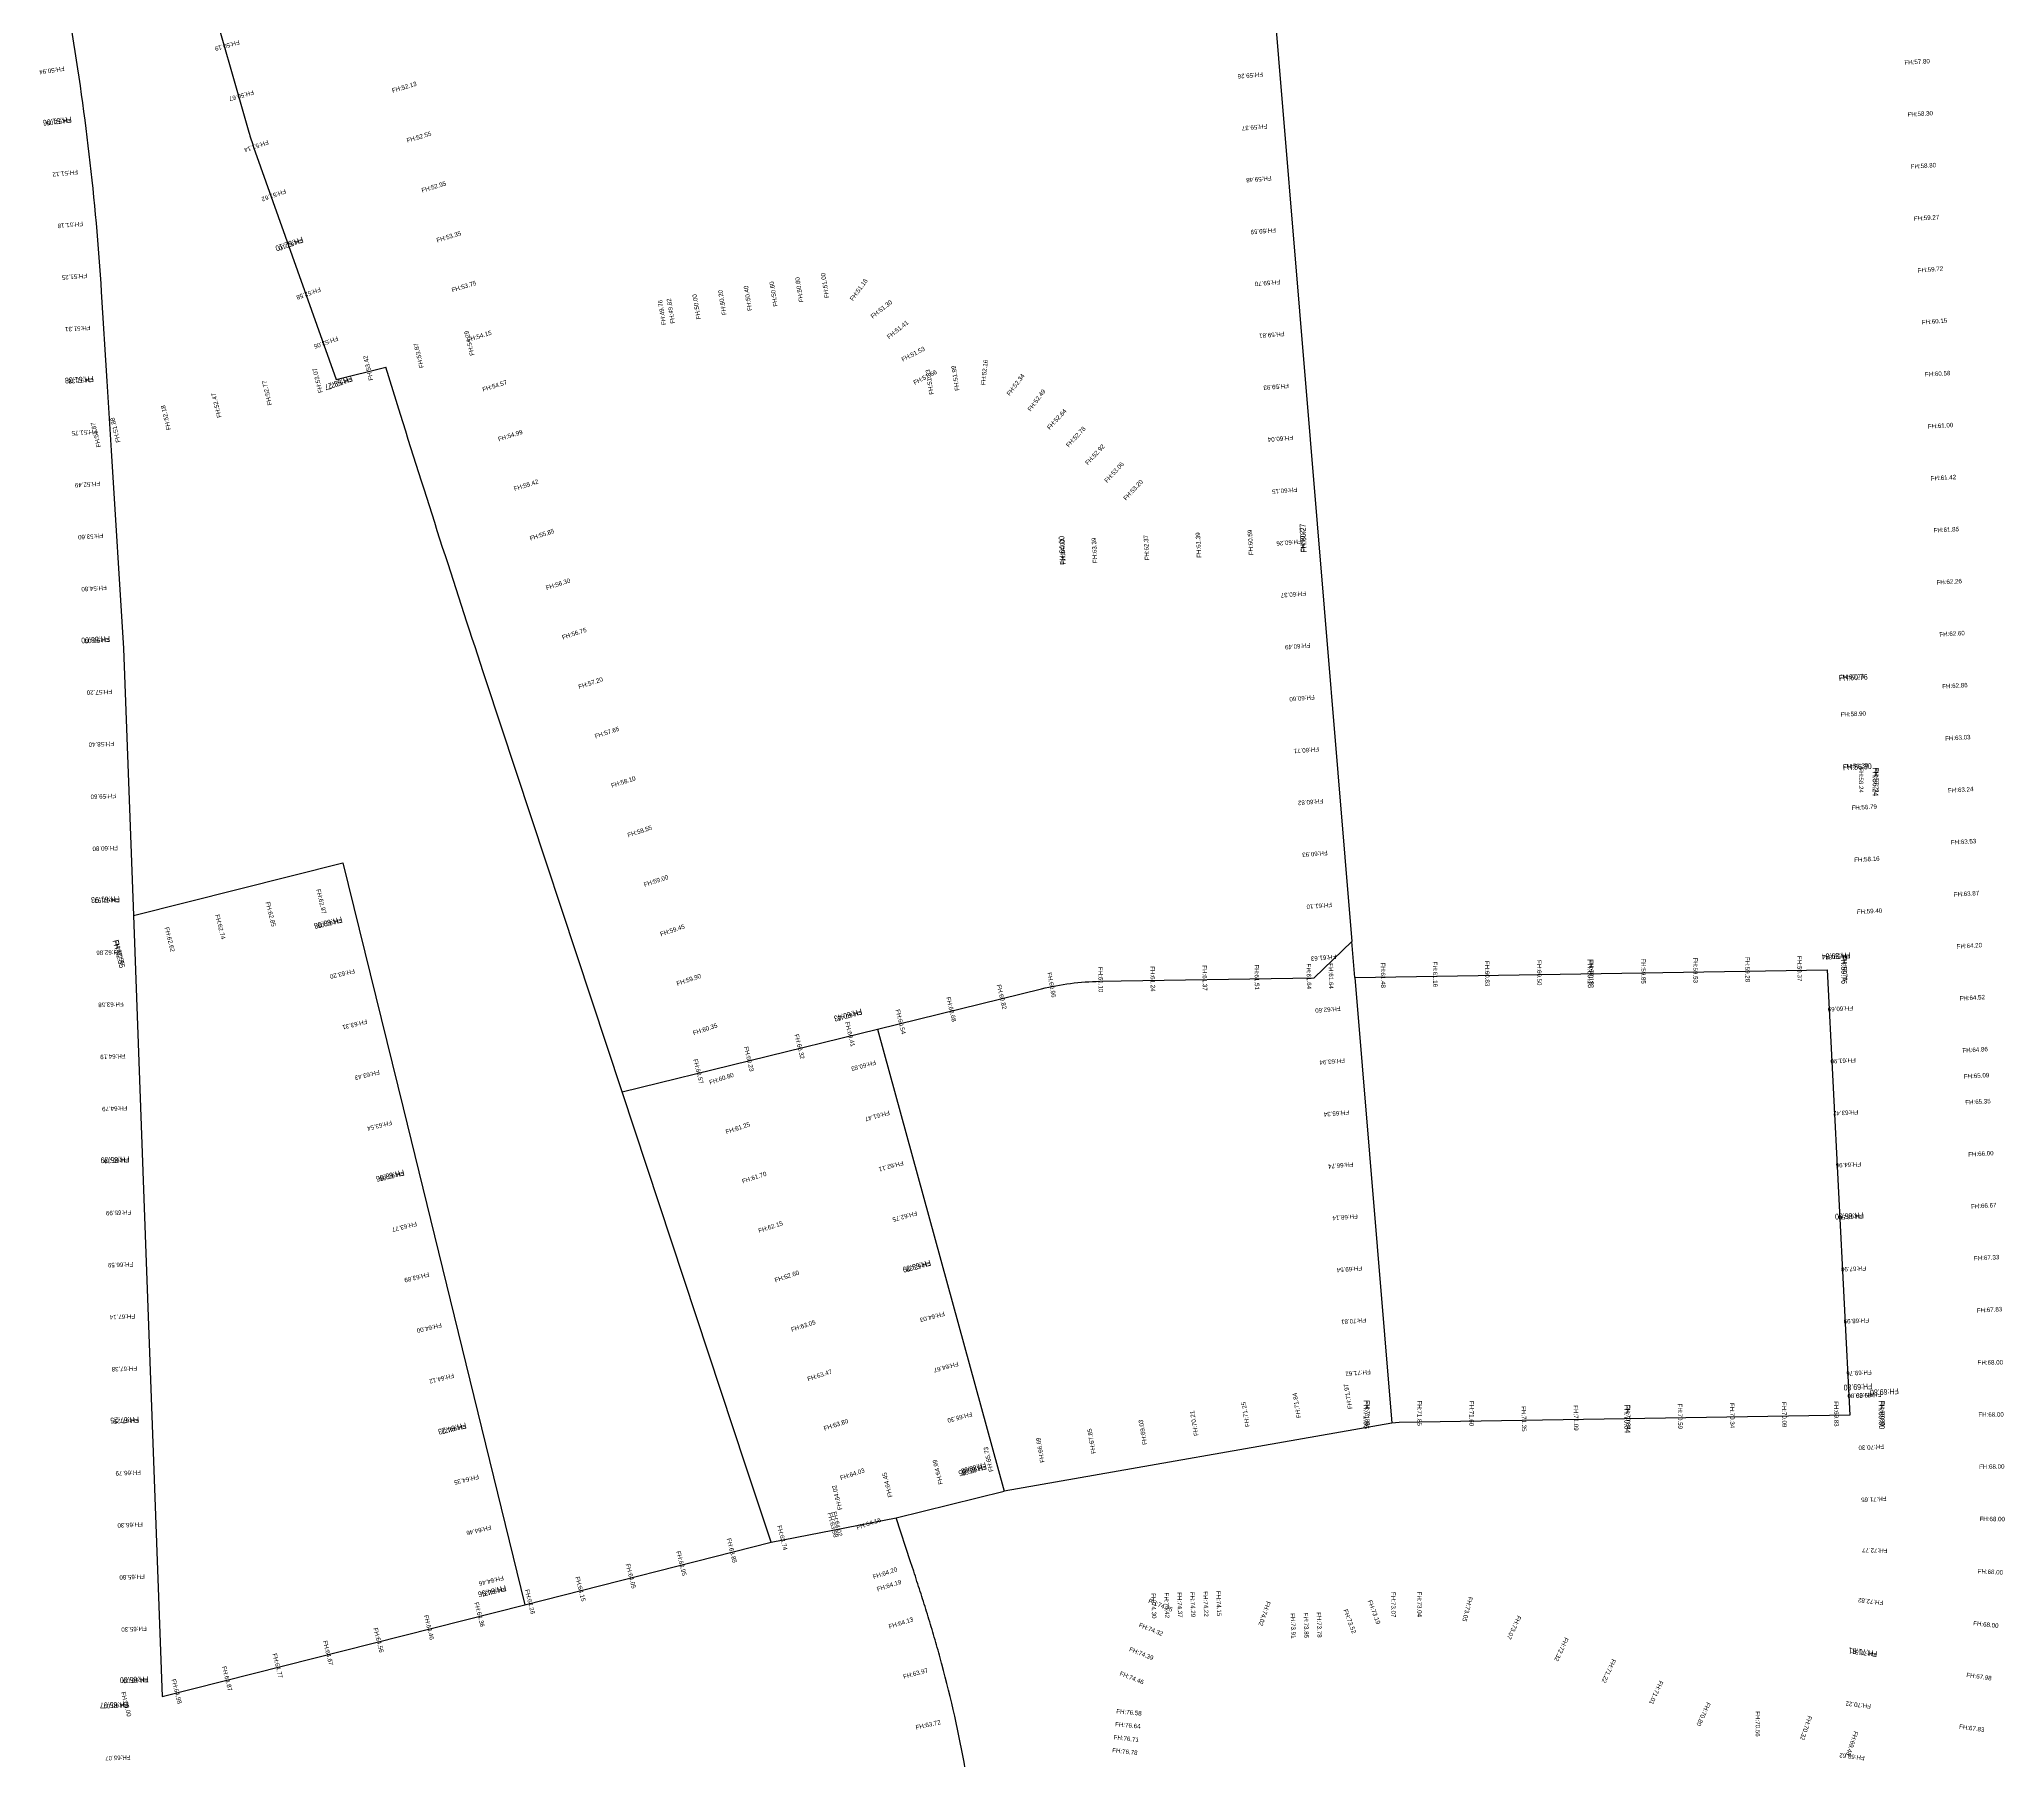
# Model space of a CAD drawing. Header units: millimetres. Extents: x 227572 to 269266, y 328772 to 443556.
# Drawn here: x 237855 to 238610, y 441334 to 441996 of the extents above; entities that cross this region are included whole.
import ezdxf

# ---------------------------------------------------------------- set-up
doc = ezdxf.new("R2010")
doc.units = ezdxf.units.MM
doc.layers.add('L_pipeline', color=4, linetype='Continuous')
doc.layers.add('도로체인계획고', color=6, linetype='Continuous')
doc.styles.get("Standard").update_dxf_attribs({"font": 'arial.ttf'})

msp = doc.modelspace()

# ---------------------------------------------------------------- linework, layer by layer
at = {"layer": 'L_pipeline', "color": 5}
for points in [[(238326.86, 442037.58), (238343.11, 441841.89), (238359.14, 441649.02)], [(237968.9, 441864.88), (237988.04, 441869.57)], [(237891.09, 441659.1), (237971.57, 441679.29), (237994.67, 441585.14), (238041.47, 441394.39)], [(237891.09, 441659.1), (237895.23, 441546.84), (237902.15, 441359.07)], [(238360.28, 441635.22), (238359.14, 441649.02)], [(238360.28, 441635.22), (238541.65, 441638.2)], [(238541.65, 441638.2), (238550.34, 441467.14)], [(238360.28, 441635.22), (238374.5, 441464.07)], [(238078.8, 441591.37), (238176.89, 441615.44)], [(238176.89, 441615.44), (238225.5, 441437.98)], [(238136.04, 441418.37), (238126.36, 441447.63), (238078.8, 441591.37)], [(238374.5, 441464.07), (238225.5, 441437.98)], [(238550.34, 441467.14), (238377.22, 441464.4), (238374.5, 441464.07)], [(238184.05, 441427.68), (238225.5, 441437.98)], [(238136.04, 441418.37), (238184.05, 441427.68)], [(238041.47, 441394.39), (238136.04, 441418.37)], [(237902.15, 441359.07), (238041.47, 441394.39)]]:
    msp.add_lwpolyline(points, dxfattribs=at)
for points in [[(237919.1, 442016.84), (237935.43, 441959.84, 0.015843), (237937.26, 441954.11), (237968.9, 441864.88)], [(237866.45, 442003.88, -0.027015), (237878.73, 441898.48), (237880.88, 441864.19), (237882.55, 441837.55), (237887.31, 441761.54), (237891.09, 441659.1)], [(238078.8, 441591.37), (238026.48, 441749.49, -0.004099), (237993.67, 441851.43), (237988.04, 441869.57)], [(238176.89, 441615.44), (238239.87, 441630.89, -0.056262), (238262.34, 441633.79), (238344.61, 441635.09), (238359.14, 441649.02)], [(238210.59, 441331.4, 0.02207), (238201.61, 441371.57), (238201.51, 441371.97), (238201.23, 441372.97), (238200.96, 441373.96), (238200.68, 441374.96), (238200.41, 441375.96), (238200.13, 441376.95), (238199.84, 441377.95), (238199.56, 441378.94), (238199.28, 441379.93), (238198.99, 441380.92), (238198.7, 441381.91), (238198.41, 441382.89), (238198.12, 441383.88), (238197.83, 441384.86), (238197.53, 441385.85), (238197.24, 441386.83), (238196.94, 441387.81), (238196.64, 441388.79), (238196.34, 441389.77), (238196.04, 441390.75), (238195.74, 441391.72), (238195.44, 441392.7), (238195.14, 441393.67), (238194.83, 441394.65), (238194.53, 441395.62), (238194.22, 441396.59), (238193.91, 441397.56), (238193.6, 441398.53), (238193.3, 441399.49), (238192.99, 441400.46), (238192.68, 441401.42), (238192.37, 441402.39), (238192.06, 441403.35), (238191.74, 441404.32), (238191.43, 441405.28), (238191.12, 441406.24), (238190.81, 441407.2), (238189.62, 441410.83), (238184.05, 441427.68)]]:
    msp.add_lwpolyline(points, format="xyb", dxfattribs=at)

# ---------------------------------------------------------------- texts
at = {"layer": '도로체인계획고'}
for s, rotation, p in [('FH:50.19', 195.89484, (237931.58, 441995.27)), ('FH:50.94', 188.47244, (237864.47, 441985.12)), ('FH:57.80', 3.46372, (238571.39, 441985.74)), ('FH:50.67', 195.89484, (237937.05, 441976.03)), ('FH:52.13', 16.30422, (237990.66, 441974.98)), ('FH:59.26', 184.74881, (238324.88, 441982.9)), ('FH:51.06', 187.3271, (237867.26, 441965.29)), ('FH:59.37', 184.74881, (238326.53, 441962.97)), ('FH:58.30', 3.46372, (238572.59, 441965.77)), ('FH:51.14', 199.52551, (237942.64, 441956.9)), ('FH:52.55', 16.48052, (237996.31, 441955.8)), ('FH:58.80', 3.46372, (238573.8, 441945.81)), ('FH:51.12', 186.18176, (237869.66, 441945.42)), ('FH:52.95', 16.65681, (238002.02, 441936.64)), ('FH:59.48', 184.74881, (238328.19, 441943.04)), ('FH:51.62', 199.52551, (237949.32, 441938.05)), ('FH:51.18', 185.03641, (237871.65, 441925.5)), ('FH:59.59', 184.74881, (238329.84, 441923.11)), ('FH:59.27', 3.46372, (238575.01, 441925.84)), ('FH:52.10', 199.52551, (237956, 441919.2)), ('FH:53.35', 16.83311, (238007.78, 441917.49)), ('FH:59.72', 4.44297, (238576.54, 441905.92)), ('FH:51.25', 183.89107, (237873.25, 441905.54)), ('FH:53.75', 17.0094, (238013.61, 441898.36)), ('FH:59.70', 184.74881, (238331.5, 441903.18)), ('FH:52.58', 199.52551, (237962.69, 441900.35)), ('FH:51.31', 183.5853, (237874.53, 441885.58)), ('FH:60.15', 4.44297, (238578.09, 441885.98)), ('FH:53.05', 199.52551, (237969.37, 441881.5)), ('FH:53.87', 103.78612, (238002.65, 441869.48)), ('FH:54.29', 103.78612, (238022.07, 441874.24)), ('FH:54.15', 17.1857, (238019.5, 441879.25)), ('FH:59.81', 184.74881, (238333.16, 441883.25)), ('FH:53.42', 103.78612, (237983.22, 441864.71)), ('FH:51.38', 183.5853, (237875.78, 441865.61)), ('FH:52.77', 103.78612, (237944.37, 441855.18)), ('FH:53.07', 103.78612, (237963.8, 441859.94)), ('FH:53.27', 199.52551, (237974.91, 441865.89)), ('FH:54.57', 17.36199, (238025.44, 441860.16)), ('FH:59.93', 184.74881, (238334.81, 441863.31)), ('FH:60.58', 3.17271, (238579.27, 441865.99)), ('FH:52.47', 103.78612, (237924.95, 441850.41)), ('FH:51.87', 103.78612, (237878.63, 441839.05)), ('FH:51.88', 103.78612, (237886.1, 441840.88)), ('FH:52.18', 103.78612, (237905.53, 441845.65)), ('FH:61.00', 3.17271, (238580.38, 441846.03)), ('FH:51.75', 183.5853, (237877.03, 441845.65)), ('FH:54.99', 17.53829, (238031.44, 441841.08)), ('FH:60.04', 184.74881, (238336.47, 441843.38)), ('FH:52.49', 183.5853, (237878.28, 441825.69)), ('FH:55.42', 17.71458, (238037.5, 441822.02)), ('FH:61.42', 3.17271, (238581.49, 441826.06)), ('FH:60.15', 184.74881, (238338.12, 441823.45)), ('FH:53.60', 183.5853, (237879.53, 441805.73)), ('FH:55.85', 17.89088, (238043.62, 441802.99)), ('FH:64.00', 92.90815, (238249.19, 441793.8)), ('FH:63.39', 92.90815, (238261.31, 441794.42)), ('FH:62.37', 92.90815, (238281.29, 441795.43)), ('FH:61.39', 92.90815, (238301.26, 441796.45)), ('FH:60.59', 92.90815, (238321.23, 441797.46)), ('FH:60.26', 184.74881, (238339.78, 441803.52)), ('FH:60.27', 92.90815, (238341.21, 441798.48)), ('FH:61.85', 3.17271, (238582.59, 441806.09)), ('FH:56.30', 18.06717, (238049.8, 441783.97)), ('FH:62.26', 3.17271, (238583.7, 441786.12)), ('FH:54.80', 183.5853, (237880.78, 441785.77)), ('FH:60.37', 184.74881, (238341.43, 441783.59)), ('FH:56.00', 183.5853, (237882.03, 441765.81)), ('FH:56.75', 18.24347, (238056.04, 441764.97)), ('FH:62.60', 3.17271, (238584.81, 441766.15)), ('FH:60.49', 184.74881, (238343.09, 441763.66)), ('FH:57.20', 18.30947, (238062.32, 441745.98)), ('FH:60.76', 2.54433, (238546.2, 441749.73)), ('FH:57.20', 182.11237, (237882.89, 441745.8)), ('FH:60.60', 184.74881, (238344.75, 441743.73)), ('FH:62.86', 3.17271, (238585.91, 441746.18)), ('FH:58.90', 2.54433, (238546.84, 441735.39)), ('FH:57.65', 18.30947, (238068.6, 441726.99)), ('FH:63.03', 3.17271, (238587.02, 441726.21)), ('FH:58.40', 182.11237, (237883.62, 441725.82)), ('FH:60.71', 184.74881, (238346.4, 441723.79)), ('FH:58.10', 18.30947, (238074.88, 441708.01)), ('FH:56.30', 2.54433, (238547.73, 441715.41)), ('FH:56.24', 269.99634, (238553.86, 441715.9)), ('FH:56.24', 269.99634, (238559.77, 441715.9)), ('FH:59.60', 182.11237, (237884.36, 441705.83)), ('FH:63.24', 3.17271, (238588.13, 441706.24)), ('FH:60.82', 184.74881, (238348.06, 441703.86)), ('FH:56.79', 2.90815, (238551.05, 441699.56)), ('FH:58.55', 18.30947, (238081.17, 441689.02)), ('FH:60.80', 182.11237, (237885.1, 441685.84)), ('FH:60.93', 184.74881, (238349.71, 441683.93)), ('FH:58.16', 2.90815, (238552.07, 441679.59)), ('FH:63.53', 3.17271, (238589.24, 441686.27)), ('FH:59.00', 18.30947, (238087.45, 441670.03)), ('FH:62.97', 284.0893, (237961.24, 441668.97)), ('FH:63.87', 3.17271, (238590.34, 441666.3)), ('FH:61.93', 182.11237, (237885.84, 441665.86)), ('FH:62.74', 284.0893, (237922.45, 441659.23)), ('FH:62.85', 284.0893, (237941.84, 441664.1)), ('FH:61.10', 184.74881, (238351.37, 441664)), ('FH:59.40', 2.90815, (238553.08, 441659.62)), ('FH:62.62', 284.0893, (237903.05, 441654.37)), ('FH:63.08', 193.78612, (237971.12, 441658.04)), ('FH:59.45', 18.30947, (238093.73, 441651.04)), ('FH:62.86', 182.11237, (237886.57, 441645.87)), ('FH:62.55', 284.0893, (237883.65, 441649.5)), ('FH:61.63', 184.74881, (238353.03, 441644.07)), ('FH:59.84', 182.90815, (238550.6, 441644.3)), ('FH:64.20', 3.17271, (238591.45, 441646.33)), ('FH:63.20', 193.78612, (237975.89, 441638.61)), ('FH:59.90', 18.30947, (238100.02, 441632.06)), ('FH:60.96', 280.76774, (238242.04, 441637.04)), ('FH:61.10', 270.90537, (238261.71, 441639.28)), ('FH:61.24', 270.90537, (238281.71, 441639.59)), ('FH:61.37', 270.90537, (238301.71, 441639.91)), ('FH:61.51', 270.90537, (238321.7, 441640.22)), ('FH:61.64', 270.90537, (238341.7, 441640.54)), ('FH:61.64', 270.90537, (238350.19, 441640.67)), ('FH:61.64', 270.90536, (238350.19, 441640.67)), ('FH:61.48', 270.90536, (238370.19, 441640.99)), ('FH:61.16', 270.90536, (238390.19, 441641.31)), ('FH:60.83', 270.90536, (238410.19, 441641.62)), ('FH:60.50', 270.90536, (238430.18, 441641.94)), ('FH:60.18', 270.90536, (238450.18, 441642.25)), ('FH:59.85', 270.90536, (238470.18, 441642.57)), ('FH:59.53', 270.90536, (238490.18, 441642.89)), ('FH:59.28', 270.90536, (238510.17, 441643.2)), ('FH:59.37', 270.90536, (238530.17, 441643.52)), ('FH:59.76', 270.90542, (238547.55, 441643.79)), ('FH:60.82', 283.78612, (238222.65, 441632.33)), ('FH:63.58', 182.11237, (237887.31, 441625.89)), ('FH:60.43', 195.31827, (238170.74, 441622.75)), ('FH:60.54', 283.78612, (238183.81, 441622.79)), ('FH:60.68', 283.78612, (238203.23, 441627.56)), ('FH:62.60', 184.74881, (238354.68, 441624.14)), ('FH:60.69', 182.90815, (238551.62, 441624.32)), ('FH:64.52', 3.17271, (238592.56, 441626.36)), ('FH:63.31', 193.78612, (237980.65, 441619.19)), ('FH:60.35', 18.30947, (238106.3, 441613.07)), ('FH:60.41', 283.78612, (238164.38, 441618.03)), ('FH:60.23', 283.78612, (238125.54, 441608.5)), ('FH:60.32', 283.78612, (238144.96, 441613.26)), ('FH:64.86', 3.17271, (238593.66, 441606.39)), ('FH:64.19', 182.11237, (237888.05, 441605.9)), ('FH:63.43', 193.78612, (237985.42, 441599.76)), ('FH:60.57', 283.78612, (238106.11, 441603.73)), ('FH:60.80', 18.30947, (238112.58, 441594.08)), ('FH:60.83', 195.31827, (238176.02, 441603.46)), ('FH:63.94', 184.74881, (238356.34, 441604.21)), ('FH:61.90', 182.90815, (238552.63, 441604.35)), ('FH:65.09', 3.17271, (238594.22, 441596.41)), ('FH:64.79', 182.11237, (237888.78, 441585.91)), ('FH:61.47', 195.31827, (238181.31, 441584.17)), ('FH:65.34', 184.74881, (238357.99, 441584.28)), ('FH:63.42', 182.90815, (238553.65, 441584.38)), ('FH:65.35', 3.17271, (238594.77, 441586.42)), ('FH:63.54', 193.78612, (237990.18, 441580.34)), ('FH:61.25', 18.30947, (238118.87, 441575.09)), ('FH:66.00', 3.17271, (238595.88, 441566.45)), ('FH:65.39', 182.11237, (237889.52, 441565.93)), ('FH:63.66', 193.78612, (237994.95, 441560.92)), ('FH:61.70', 18.30947, (238125.15, 441556.11)), ('FH:62.11', 195.31827, (238186.59, 441564.88)), ('FH:66.74', 184.74881, (238359.65, 441564.34)), ('FH:64.96', 182.90815, (238554.66, 441564.4)), ('FH:65.99', 182.11237, (237890.26, 441545.94)), ('FH:66.67', 3.17271, (238596.98, 441546.48)), ('FH:63.77', 193.78612, (237999.72, 441541.49)), ('FH:62.15', 18.30947, (238131.43, 441537.12)), ('FH:62.75', 195.31827, (238191.88, 441545.59)), ('FH:68.14', 184.74881, (238361.3, 441544.41)), ('FH:66.50', 182.90815, (238555.68, 441544.43)), ('FH:66.59', 182.11237, (237891, 441525.95)), ('FH:63.39', 195.31827, (238197.16, 441526.3)), ('FH:69.54', 184.74881, (238362.96, 441524.48)), ('FH:67.90', 182.90815, (238556.69, 441524.45)), ('FH:67.33', 3.17271, (238598.09, 441526.52)), ('FH:63.89', 193.78612, (238004.48, 441522.07)), ('FH:62.60', 18.30947, (238137.71, 441518.13)), ('FH:67.83', 3.17271, (238599.2, 441506.55)), ('FH:67.14', 182.11237, (237891.73, 441505.97)), ('FH:64.00', 193.78612, (238009.25, 441502.64)), ('FH:63.05', 18.30947, (238144, 441499.14)), ('FH:64.03', 195.31827, (238202.44, 441507.01)), ('FH:70.81', 184.74881, (238364.62, 441504.55)), ('FH:68.99', 182.90815, (238557.71, 441504.48)), ('FH:67.38', 182.11237, (237892.47, 441485.98)), ('FH:64.67', 195.31827, (238207.73, 441487.72)), ('FH:68.00', 0.78271, (238599.48, 441486.51)), ('FH:64.12', 193.78612, (238014.01, 441483.22)), ('FH:63.47', 18.30947, (238150.28, 441480.16)), ('FH:71.97', 99.87799, (238359.29, 441469.65)), ('FH:71.62', 184.74881, (238366.27, 441484.62)), ('FH:69.76', 182.90815, (238558.72, 441484.5)), ('FH:71.25', 99.87799, (238319.89, 441462.79)), ('FH:71.84', 99.87799, (238339.59, 441466.22)), ('FH:71.86', 269.70299, (238364.29, 441472.9)), ('FH:71.85', 269.70299, (238384.29, 441472.8)), ('FH:71.60', 269.70299, (238404.29, 441472.7)), ('FH:71.35', 270.90536, (238424.3, 441470.64)), ('FH:71.09', 270.90536, (238444.3, 441470.96)), ('FH:70.84', 270.90536, (238464.29, 441471.28)), ('FH:70.59', 270.90536, (238484.29, 441471.59)), ('FH:70.34', 270.90536, (238504.29, 441471.91)), ('FH:70.09', 270.90536, (238524.29, 441472.23)), ('FH:69.83', 270.90536, (238544.28, 441472.54)), ('FH:69.80', 182.90815, (238559.16, 441475.85)), ('FH:69.80', 182.90815, (238562.41, 441475.9)), ('FH:69.80', 270.90536, (238561.99, 441472.82)), ('FH:67.25', 182.11237, (237893.21, 441465.99)), ('FH:64.23', 193.78612, (238018.78, 441463.8)), ('FH:63.80', 18.30947, (238156.56, 441461.17)), ('FH:65.30', 195.31827, (238213.01, 441468.43)), ('FH:69.03', 99.87799, (238280.48, 441455.93)), ('FH:70.21', 99.87799, (238300.18, 441459.36)), ('FH:68.00', 0.78271, (238599.75, 441466.51)), ('FH:66.69', 99.87799, (238241.07, 441449.07)), ('FH:67.85', 99.87799, (238260.77, 441452.5)), ('FH:70.30', 182.90815, (238563.43, 441455.93)), ('FH:64.99', 104.2282, (238202.04, 441440.78)), ('FH:65.68', 195.31827, (238218.29, 441449.14)), ('FH:65.68', 195.31827, (238218.57, 441448.11)), ('FH:65.73', 102.80031, (238221.42, 441445.61)), ('FH:68.00', 0.78271, (238600.02, 441446.51)), ('FH:66.79', 182.11237, (237893.94, 441446.01)), ('FH:64.35', 193.78612, (238023.55, 441444.37)), ('FH:64.02', 104.2282, (238163.38, 441430.98)), ('FH:64.03', 18.30947, (238162.85, 441442.18)), ('FH:64.45', 104.2282, (238182.66, 441435.86)), ('FH:71.65', 182.90815, (238564.44, 441435.95)), ('FH:66.30', 182.11237, (237894.68, 441426.02)), ('FH:64.46', 193.78612, (238028.31, 441424.95)), ('FH:63.74', 284.2282, (238138.32, 441424.62)), ('FH:63.98', 284.2282, (238157.71, 441429.54)), ('FH:64.02', 284.2282, (238159.42, 441429.97)), ('FH:64.16', 18.30947, (238169.13, 441423.19)), ('FH:68.00', 359.60511, (238600.17, 441426.49)), ('FH:63.85', 284.2282, (238118.94, 441419.71)), ('FH:64.05', 284.2282, (238080.16, 441409.88)), ('FH:63.95', 284.2282, (238099.55, 441414.79)), ('FH:72.77', 177.86339, (238564.86, 441415.88)), ('FH:65.80', 182.11237, (237895.42, 441406.04)), ('FH:64.46', 193.78612, (238033.08, 441405.53)), ('FH:64.15', 284.2282, (238060.78, 441404.96)), ('FH:64.20', 18.19196, (238175.4, 441404.2)), ('FH:64.19', 18.04167, (238176.95, 441399.45)), ('FH:68.00', 356.74032, (238599.43, 441406.46)), ('FH:64.36', 284.2282, (238022, 441395.13)), ('FH:64.31', 193.78612, (238034.11, 441401.33)), ('FH:64.26', 284.2282, (238041.39, 441400.04)), ('FH:74.26', 338.37866, (238280.77, 441395.22)), ('FH:74.30', 271.94549, (238282.01, 441398.82)), ('FH:74.42', 271.94549, (238287.01, 441398.99)), ('FH:74.37', 271.94549, (238292.01, 441399.16)), ('FH:74.29', 271.94549, (238297.01, 441399.33)), ('FH:74.22', 271.94549, (238302, 441399.5)), ('FH:74.15', 271.94549, (238307, 441399.67)), ('FH:74.02', 251.13855, (238326.32, 441395.88)), ('FH:73.19', 290.72321, (238365.14, 441395.81)), ('FH:73.07', 270.83317, (238374.16, 441399.25)), ('FH:73.04', 270.83319, (238384.16, 441399.39)), ('FH:73.05', 255.69578, (238403.91, 441397.59)), ('FH:72.82', 173.16235, (238563.31, 441395.86)), ('FH:64.46', 284.2282, (238002.62, 441390.21)), ('FH:64.13', 17.19339, (238181.48, 441385.13)), ('FH:74.32', 338.37866, (238277.09, 441385.92)), ('FH:73.91', 271.94549, (238335.56, 441391.13)), ('FH:73.85', 271.94549, (238340.56, 441391.3)), ('FH:73.78', 271.94549, (238345.56, 441391.47)), ('FH:73.52', 290.72321, (238355.79, 441392.27)), ('FH:73.07', 245.08879, (238422.69, 441390.41)), ('FH:68.00', 353.87553, (238597.69, 441386.48)), ('FH:65.30', 182.11237, (237896.16, 441386.05)), ('FH:64.67', 284.2282, (237963.84, 441380.38)), ('FH:64.56', 284.2282, (237983.23, 441385.3)), ('FH:72.32', 245.48015, (238440.84, 441382.02)), ('FH:64.77', 284.2282, (237944.46, 441375.47)), ('FH:74.39', 338.37866, (238273.4, 441376.63)), ('FH:71.22', 245.48015, (238459.04, 441373.72)), ('FH:71.81', 173.16235, (238560.93, 441376)), ('FH:65.00', 182.11237, (237896.89, 441366.28)), ('FH:64.98', 284.2282, (237905.69, 441365.63)), ('FH:64.87', 284.2282, (237925.07, 441370.55)), ('FH:63.97', 15.17623, (238187.02, 441365.88)), ('FH:74.46', 338.37866, (238269.72, 441367.33)), ('FH:71.01', 245.48015, (238477.23, 441365.42)), ('FH:67.98', 351.98321, (238595.04, 441366.63)), ('FH:65.00', 284.2282, (237886.3, 441360.72)), ('FH:70.80', 245.48015, (238495.43, 441357.12)), ('FH:70.22', 173.16235, (238558.55, 441356.15)), ('FH:65.07', 182.11237, (237889.24, 441356.6)), ('FH:63.72', 12.62995, (238191.75, 441346.4)), ('FH:76.64', 354.96501, (238268.11, 441347.67)), ('FH:76.58', 354.96501, (238268.55, 441352.65)), ('FH:70.56', 269.84648, (238514.21, 441353.48)), ('FH:70.32', 251.48758, (238534.29, 441351.92)), ('FH:76.71', 353.72413, (238267.52, 441342.68)), ('FH:69.48', 251.48758, (238552, 441345.99)), ('FH:67.83', 351.98321, (238592.26, 441346.82)), ('FH:65.07', 182.11237, (237889.97, 441336.61)), ('FH:76.78', 353.72413, (238266.97, 441337.71)), ('FH:68.62', 173.16235, (238556.17, 441336.29))]:
    msp.add_text(s, height=1.7, rotation=rotation, dxfattribs=at).set_placement(p)
at = {"layer": '도로체인계획고', "color": 250, "width": 0.7}
for s, rotation, p in [('FH:51.06', 187.3271, (237867.18, 441965.89)), ('FH:52.10', 199.52551, (237955.8, 441919.76)), ('FH:51.38', 183.5853, (237875.74, 441866.21)), ('FH:53.27', 199.52551, (237974.71, 441866.46)), ('FH:64.00', 92.90815, (238249.19, 441793.8)), ('FH:60.27', 92.90815, (238341.81, 441798.51)), ('FH:56.00', 183.5853, (237882, 441766.41)), ('FH:60.76', 2.54433, (238546.23, 441749.13)), ('FH:56.30', 2.54433, (238547.76, 441714.81)), ('FH:56.24', 269.99634, (238559.17, 441715.9)), ('FH:61.93', 182.11237, (237885.81, 441666.46)), ('FH:63.08', 193.78612, (237970.98, 441658.62)), ('FH:62.55', 284.0893, (237883.07, 441649.35)), ('FH:59.84', 182.90815, (238550.57, 441644.9)), ('FH:60.18', 270.90536, (238449.58, 441642.24)), ('FH:59.76', 270.90542, (238546.95, 441643.78)), ('FH:60.43', 195.31827, (238170.58, 441623.32)), ('FH:65.39', 182.11237, (237889.5, 441566.53)), ('FH:63.66', 193.78612, (237994.81, 441561.5)), ('FH:66.50', 182.90815, (238555.65, 441545.03)), ('FH:63.39', 195.31827, (238197, 441526.88)), ('FH:69.80', 182.90815, (238558.96, 441479.38)), ('FH:71.86', 269.70299, (238363.69, 441472.91)), ('FH:70.84', 270.90536, (238463.69, 441471.27)), ('FH:69.80', 182.90815, (238569.1, 441477.47)), ('FH:69.80', 270.90536, (238561.39, 441472.81)), ('FH:67.25', 182.11237, (237893.19, 441466.59)), ('FH:64.23', 193.78612, (238018.64, 441464.38)), ('FH:65.65', 195.31827, (238218.42, 441448.69)), ('FH:64.56', 193.78612, (238033.97, 441401.91)), ('FH:71.81', 173.16235, (238561, 441376.6)), ('FH:65.00', 182.11237, (237896.86, 441366.88)), ('FH:65.07', 182.11237, (237889.22, 441357.2))]:
    msp.add_text(s, height=2.2, rotation=rotation, dxfattribs=at).set_placement(p)
at = {"layer": '도로체인계획고', "color": 250}
for s, rotation, p in [('FH:50.40', 99.41708, (238128.73, 441891.38)), ('FH:50.60', 99.41708, (238138.6, 441893.01)), ('FH:50.80', 99.41708, (238148.46, 441894.65)), ('FH:51.00', 99.41708, (238158.33, 441896.29)), ('FH:51.18', 53.97145, (238167.48, 441894.9)), ('FH:49.76', 99.41708, (238095.74, 441885.91)), ('FH:49.82', 99.41708, (238099.14, 441886.47)), ('FH:50.00', 99.41708, (238109, 441888.11)), ('FH:50.20', 99.41708, (238118.87, 441889.74)), ('FH:51.30', 38.48682, (238175.1, 441888.15)), ('FH:51.41', 38.48682, (238181.33, 441880.32)), ('FH:51.53', 27.11035, (238186.64, 441871.67)), ('FH:52.16', 83.59732, (238218.23, 441862.62)), ('FH:51.66', 27.11035, (238191.2, 441862.77)), ('FH:51.83', 98.68835, (238198.47, 441859.17)), ('FH:51.99', 98.68835, (238208.36, 441860.68)), ('FH:52.34', 53.46533, (238227.71, 441858.44)), ('FH:52.49', 53.46533, (238235.74, 441852.48)), ('FH:52.64', 47.22418, (238243.03, 441845.46)), ('FH:52.78', 47.22418, (238250.37, 441838.67)), ('FH:52.92', 47.22418, (238257.71, 441831.88)), ('FH:53.06', 47.22418, (238265.05, 441825.08)), ('FH:53.20', 47.22418, (238272.39, 441818.29))]:
    msp.add_text(s, height=1.7, rotation=rotation, dxfattribs=at).set_placement(p)

doc.saveas('drawing.dxf')
